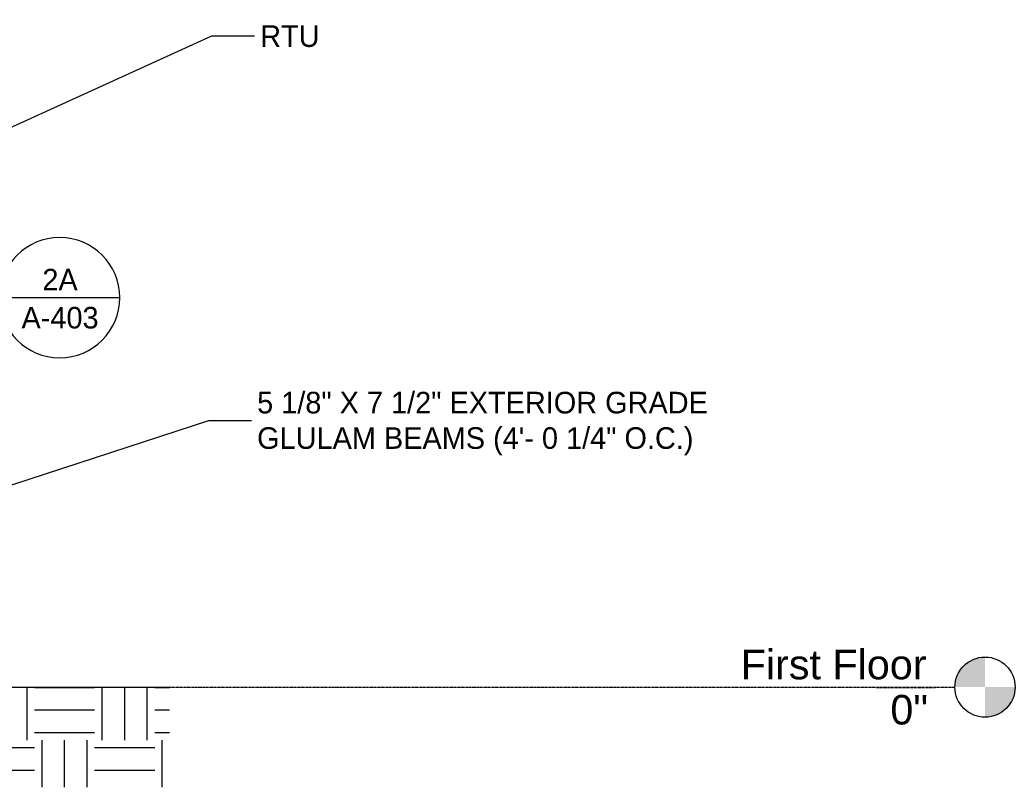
# Model space of a CAD drawing. Header units: inches. Extents: x 21386 to 98862, y -290 to 853.
# Drawn here: x 29942 to 30736, y -80 to 533 of the extents above; entities that cross this region are included whole.
import ezdxf

# ---------------------------------------------------------------- set-up
doc = ezdxf.new("R2010")
doc.units = ezdxf.units.IN
doc.header["$MEASUREMENT"] = 0
doc.linetypes.add('Grid Line 1_2_', pattern=[0.875, 0.5, -0.125, 0.125, -0.125])
for name, color, linetype, lineweight in [('A-ANNO-IDEN', 131, 'Continuous', 9), ('A-ANNO-SYMB', 150, 'Continuous', 9), ('A-FLOR-LEVL', 51, 'Continuous', 9), ('C-TOPO', 7, 'Continuous', 13)]:
    doc.layers.add(name, color=color, linetype=linetype, lineweight=lineweight)
doc.styles.add('Arial_1', font='arial.ttf', dxfattribs={"height": 23.60479})
doc.styles.add('Century Gothic', font='GOTHIC.TTF', dxfattribs={"height": 17.245342})

# ---------------------------------------------------------------- blocks, each defined once
blk = doc.blocks.new('Level - Level Head - Circle-15001-Building Section - North_South looking East _ Clinic')
at = {"layer": 'A-FLOR-LEVL'}
h = blk.add_hatch(color=256, dxfattribs=at)
edge = h.paths.add_edge_path(flags=0)
edge.add_line((23684.89, 0), (23660.89, 0))
edge.add_arc((23684.89, 0), 24, 90, 180, ccw=False)
edge.add_line((23684.89, 24), (23684.89, 0))
h = blk.add_hatch(color=256, dxfattribs=at)
edge = h.paths.add_edge_path(flags=0)
edge.add_line((23684.89, -24), (23684.89, 0))
edge.add_line((23684.89, 0), (23708.89, 0))
edge.add_arc((23684.89, 0), 24, 270, 360, ccw=False)
blk.add_circle((23684.89, 0), 24, dxfattribs=at)
blk = doc.blocks.new('Section - Callout Head-19020-Building Section - North_South looking East _ Clinic')
at = {"layer": 'A-ANNO-SYMB'}
blk.add_line((22898.15, 310.91), (22994.15, 310.91), dxfattribs=at)
for start, end in [(0, 180), (180, 360)]:
    blk.add_arc((22946.15, 310.91), 48, start, end, dxfattribs=at)

msp = doc.modelspace()

# ---------------------------------------------------------------- hatches: boundary and pattern name
at = {"layer": 'C-TOPO', "lineweight": 9}
h = msp.add_hatch(dxfattribs=at)
h.set_pattern_fill('FP_18', color=8, style=0, pattern_type=2)
h.set_pattern_definition([(0, (22033.27, 107.706), (48, 48), [48, -48]), (0, (22033.27, 125.706), (48, 48), [48, -48]), (0, (22033.27, 143.706), (48, 48), [48, -48]), (90, (22039.27, 149.706), (-48, 48), [48, -48]), (90, (22057.27, 149.706), (-48, 48), [48, -48]), (90, (22075.27, 149.706), (-48, 48), [48, -48])])
h.paths.add_polyline_path([(29989.58, -79.81), (30061.14, -79.81), (30061.14, 0), (29828.06, 0), (29828.06, -36), (29831.06, -36), (29831.06, -48), (29818.06, -48), (29818.06, -79.81), (29948.91, -79.81)], flags=0)

# ---------------------------------------------------------------- linework, layer by layer
at = {"layer": 'A-ANNO-IDEN', "color": 153}
for p, q in [((29433.31, 218.44), (30094.99, 519.9)), ((30094.99, 519.9), (30133.5, 519.9)), ((29891.92, 147.48), (30092.52, 212.76)), ((30092.52, 212.76), (30131.03, 212.76))]:
    msp.add_line(p, q, dxfattribs=at)
at = {"layer": 'C-TOPO'}
for p, q in [((29828.06, 0), (29948.91, 0)), ((29948.91, 0), (30061.14, 0))]:
    msp.add_line(p, q, dxfattribs=at)
at = {"layer": 'C-TOPO', "color": 8, "lineweight": 9}
for p, q in [((29828.06, 0), (29948.91, 0)), ((29948.91, 0), (30061.14, 0))]:
    msp.add_line(p, q, dxfattribs=at)

# ---------------------------------------------------------------- block references
at = {"layer": 'A-ANNO-SYMB'}
msp.add_blockref('Section - Callout Head-19020-Building Section - North_South looking East _ Clinic', (7027.26, 0), dxfattribs=at)
at = {"layer": 'A-FLOR-LEVL'}
msp.add_blockref('Level - Level Head - Circle-15001-Building Section - North_South looking East _ Clinic', (7027.26, 0), dxfattribs=at)

# ---------------------------------------------------------------- texts
at = {"layer": 'A-ANNO-SYMB', "char_height": 17.245, "attachment_point": 2, "line_spacing_factor": 0.984117, "style": 'Century Gothic'}
for s, insert, width in [('2A', (29973.69, 333.89), 36.936), ('A-403', (29973.69, 303.51), 77.76)]:
    msp.add_mtext(s, dxfattribs=dict(at, insert=insert, width=width))
at = {"layer": 'A-FLOR-LEVL', "insert": (30665.45, 29.84), "char_height": 23.6048, "width": 176.256, "attachment_point": 3, "line_spacing_factor": 0.938532, "style": 'Arial_1', "bg_fill": 3, "box_fill_scale": 1.25, "bg_fill_color": 0, "bg_fill_transparency": 0}
msp.add_mtext('First Floor', dxfattribs=at)

# ---------------------------------------------------------------- next in the draw order: texts
at = {"layer": 'A-ANNO-IDEN', "attachment_point": 1, "line_spacing_factor": 0.984117, "style": 'Century Gothic', "bg_fill": 3, "box_fill_scale": 1.25, "bg_fill_color": 0, "bg_fill_transparency": 0}
for s, insert, char_height, width in [('RTU', (30133.5, 528.29), 17.245, 47.52), ('5 1/8" X 7 1/2" EXTERIOR GRADE\\PGLULAM BEAMS (4\'- 0 1/4" O.C.)', (30131.03, 235.72), 17.2453, 430.704)]:
    msp.add_mtext(s, dxfattribs=dict(at, insert=insert, char_height=char_height, width=width))
at = {"layer": 'A-FLOR-LEVL', "insert": (30666.63, -6.23), "char_height": 23.605, "width": 35.712, "attachment_point": 3, "line_spacing_factor": 0.938532, "style": 'Arial_1', "bg_fill": 3, "box_fill_scale": 1.25, "bg_fill_color": 0, "bg_fill_transparency": 0}
msp.add_mtext('0"', dxfattribs=at)

# ---------------------------------------------------------------- next in the draw order: linework, layer by layer
at = {"layer": 'A-FLOR-LEVL', "linetype": 'Grid Line 1_2_'}
msp.add_line((27388.86, 0), (30688.15, 0), dxfattribs=at)

doc.saveas('drawing.dxf')
